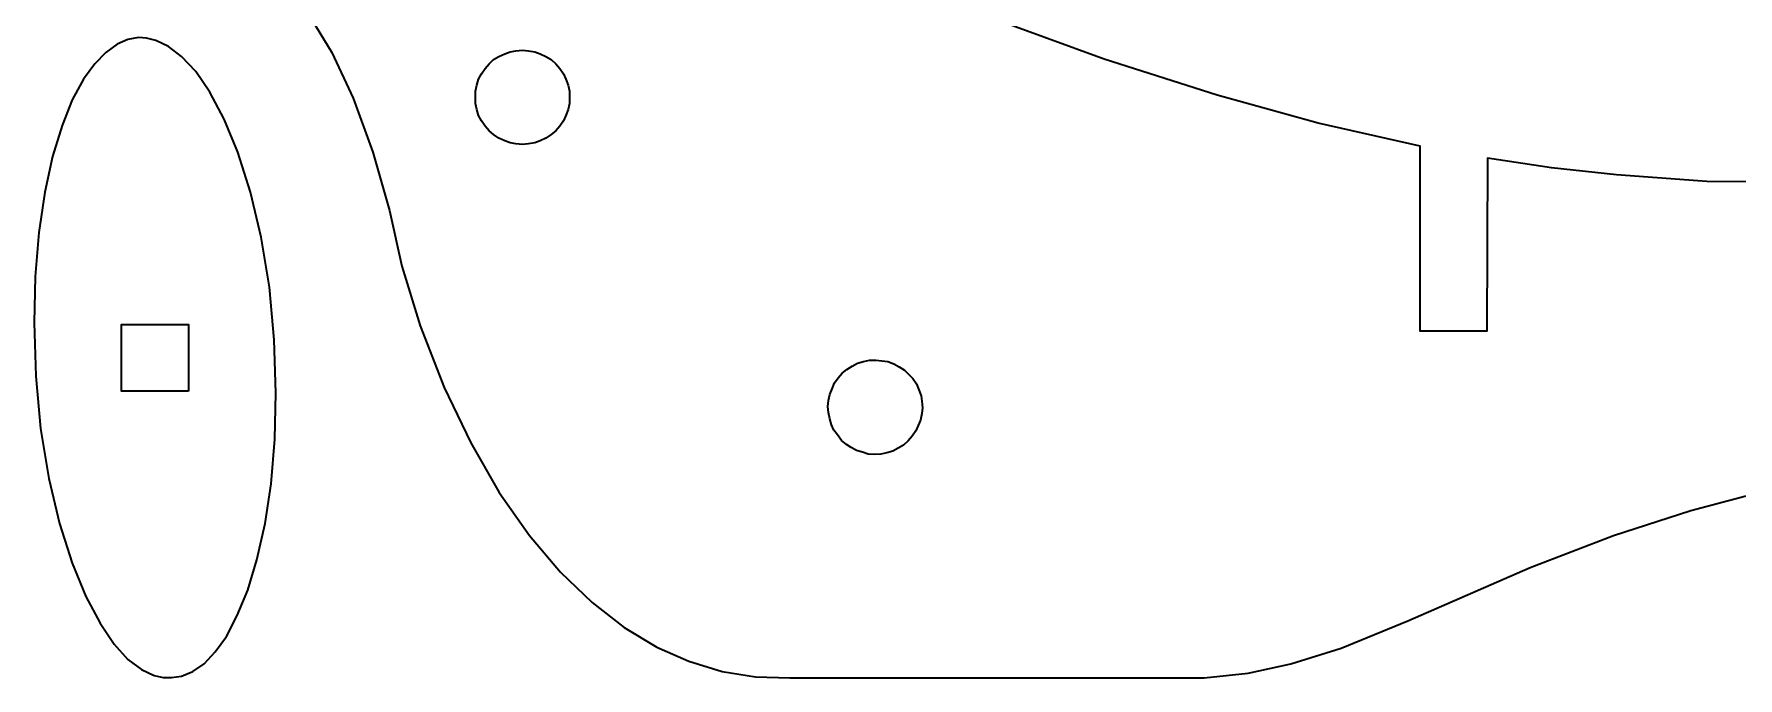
# Model space of a CAD drawing. Header units: centimetres. Extents: x -9.7 to 9.7, y -8.7 to 8.7.
# Drawn here: x -9.73 to -2.05, y -8.7 to -5.79 of the extents above; entities that cross this region are included whole.
import ezdxf

# ---------------------------------------------------------------- set-up
doc = ezdxf.new("R2010")
doc.units = ezdxf.units.CM
doc.header["$MEASUREMENT"] = 0
doc.layers.add('layer 1', color=7, linetype='Continuous')

msp = doc.modelspace()

# ---------------------------------------------------------------- linework, layer by layer
at = {"layer": 'layer 1', "color": 250, "lineweight": 35}
for points, knots in [([(-1.4658, -6.1231), (-1.4658, -6.1231), (-1.63998, -6.0052), (-1.63998, -6.0052), (-1.63998, -6.0052), (-1.63998, -6.0052), (-1.782, -5.89265), (-1.782, -5.89265), (-1.782, -5.89265), (-1.782, -5.89265), (-1.91063, -5.76671), (-1.91063, -5.76671), (-1.91063, -5.76671), (-1.91063, -5.76671), (-2.04997, -5.61128), (-2.04997, -5.61128), (-2.04997, -5.61128), (-2.04997, -5.61128), (-2.17592, -5.41834), (-2.17592, -5.41834), (-2.17592, -5.41834), (-2.17592, -5.41834), (-2.26971, -5.24416), (-2.26971, -5.24416), (-2.26971, -5.24416), (-2.26971, -5.24416), (-2.34742, -5.06194), (-2.34742, -5.06194), (-2.34742, -5.06194), (-2.34742, -5.06194), (-2.41709, -4.84221), (-2.41709, -4.84221), (-2.41709, -4.84221), (-2.41709, -4.84221), (-2.49211, -4.39738), (-2.49211, -4.39738), (-2.49211, -4.39738), (-2.49211, -4.39738), (-2.59395, -3.94183), (-2.59395, -3.94183), (-2.59395, -3.94183), (-2.59395, -3.94183), (-2.68238, -3.70065), (-2.68238, -3.70065), (-2.68238, -3.70065), (-2.68238, -3.70065), (-2.77884, -3.49432), (-2.77884, -3.49432), (-2.77884, -3.49432), (-2.77884, -3.49432), (-2.88603, -3.31746), (-2.88603, -3.31746), (-2.88603, -3.31746), (-2.88603, -3.31746), (-2.99589, -3.17007), (-2.99589, -3.17007), (-2.99589, -3.17007), (-2.99589, -3.17007), (-3.11649, -3.04681), (-3.11649, -3.04681), (-3.11649, -3.04681), (-3.11649, -3.04681), (-3.24244, -2.95035), (-3.24244, -2.95035), (-3.24244, -2.95035), (-3.24244, -2.95035), (-3.37642, -2.87531), (-3.37642, -2.87531), (-3.37642, -2.87531), (-3.37642, -2.87531), (-3.51845, -2.82171), (-3.51845, -2.82171), (-3.51845, -2.82171), (-3.51845, -2.82171), (-3.65243, -2.80564), (-3.65243, -2.80564), (-3.65243, -2.80564), (-3.65243, -2.80564), (-3.78105, -2.76008), (-3.78105, -2.76008), (-3.78105, -2.76008), (-3.78105, -2.76008), (-3.89359, -2.69041), (-3.89359, -2.69041), (-3.89359, -2.69041), (-3.89359, -2.69041), (-3.99007, -2.59394), (-3.99007, -2.59394), (-3.99007, -2.59394), (-3.99007, -2.59394), (-4.06241, -2.48139), (-4.06241, -2.48139), (-4.06241, -2.48139), (-4.06241, -2.48139), (-4.10798, -2.35277), (-4.10798, -2.35277), (-4.10798, -2.35277), (-4.10798, -2.35277), (-4.12137, -2.21878), (-4.12137, -2.21878), (-4.12137, -2.21878), (-4.12137, -2.21878), (-4.10798, -2.09016), (-4.10798, -2.09016), (-4.10798, -2.09016), (-4.10798, -2.09016), (-4.06777, -1.96689), (-4.06777, -1.96689), (-4.06777, -1.96689), (-4.06777, -1.96689), (-3.99811, -1.85434), (-3.99811, -1.85434), (-3.99811, -1.85434), (-3.99811, -1.85434), (-3.90968, -1.76055), (-3.90968, -1.76055), (-3.90968, -1.76055), (-3.90968, -1.76055), (-3.80249, -1.68552), (-3.80249, -1.68552), (-3.80249, -1.68552), (-3.80249, -1.68552), (-3.67923, -1.63998), (-3.67923, -1.63998), (-3.67923, -1.63998), (-3.67923, -1.63998), (-3.5506, -1.61854), (-3.5506, -1.61854), (-3.5506, -1.61854), (-3.5506, -1.61854), (-3.42198, -1.62389), (-3.42198, -1.62389), (-3.42198, -1.62389), (-3.42198, -1.62389), (-3.29603, -1.66141), (-3.29603, -1.66141), (-3.29603, -1.66141), (-3.29603, -1.66141), (-3.1808, -1.72305), (-3.1808, -1.72305), (-3.1808, -1.72305), (-3.1808, -1.72305), (-3.08165, -1.80612), (-3.08165, -1.80612), (-3.08165, -1.80612), (-3.08165, -1.80612), (-2.48676, -2.28578), (-2.48676, -2.28578), (-2.48676, -2.28578), (-2.48676, -2.28578), (-1.88115, -2.76008), (-1.88115, -2.76008), (-1.88115, -2.76008), (-1.88115, -2.76008), (-1.48187, -3.04681), (-1.48187, -3.04681), (-1.48187, -3.04681), (-1.48187, -3.04681), (-1.12279, -3.27994), (-1.12279, -3.27994), (-1.12279, -3.27994), (-1.12279, -3.27994), (-0.78515, -3.47824), (-0.78515, -3.47824), (-0.78515, -3.47824), (-0.78515, -3.47824), (-0.47431, -3.63634), (-0.47431, -3.63634), (-0.47431, -3.63634), (-0.47431, -3.63634), (-0.15274, -3.77569), (-0.15274, -3.77569), (-0.15274, -3.77569), (-0.15274, -3.77569), (0.17686, -3.89895), (0.17686, -3.89895), (0.17686, -3.89895), (0.17686, -3.89895), (0.5145, -4.00614), (0.5145, -4.00614), (0.5145, -4.00614), (0.5145, -4.00614), (0.86553, -4.09457), (0.86553, -4.09457), (0.86553, -4.09457), (0.86553, -4.09457), (1.24338, -4.16692), (1.24338, -4.16692), (1.24338, -4.16692), (1.24338, -4.16692), (1.6614, -4.22588), (1.6614, -4.22588), (1.6614, -4.22588), (1.6614, -4.22588), (2.12767, -4.26875), (2.12767, -4.26875), (2.12767, -4.26875), (2.12767, -4.26875), (2.12767, -4.7511), (2.12767, -4.7511), (2.12767, -4.7511), (2.12767, -4.7511), (2.4278, -4.7511), (2.4278, -4.7511), (2.4278, -4.7511), (2.4278, -4.7511), (2.4278, -4.28483), (2.4278, -4.28483), (2.4278, -4.28483), (2.4278, -4.28483), (2.76276, -4.29555), (2.76276, -4.29555), (2.76276, -4.29555), (2.76276, -4.29555), (3.09504, -4.29823), (3.09504, -4.29823), (3.09504, -4.29823), (3.09504, -4.29823), (3.62562, -4.29555), (3.62562, -4.29555), (3.62562, -4.29555), (3.62562, -4.29555), (3.84804, -4.29555), (3.84804, -4.29555), (3.84804, -4.29555), (3.84804, -4.29555), (3.84804, -4.59567), (3.84804, -4.59567), (3.84804, -4.59567), (3.84804, -4.59567), (4.15084, -4.59567), (4.15084, -4.59567), (4.15084, -4.59567), (4.15084, -4.59567), (4.15084, -5.13965), (4.15084, -5.13965), (4.15084, -5.13965), (4.15084, -5.13965), (3.84804, -5.13965), (3.84804, -5.13965), (3.84804, -5.13965), (3.84804, -5.13965), (3.84804, -5.43978), (3.84804, -5.43978), (3.84804, -5.43978), (3.84804, -5.43978), (3.53183, -5.46658), (3.53183, -5.46658), (3.53183, -5.46658), (3.53183, -5.46658), (3.21295, -5.51213), (3.21295, -5.51213), (3.21295, -5.51213), (3.21295, -5.51213), (2.92354, -5.57378), (2.92354, -5.57378), (2.92354, -5.57378), (2.92354, -5.57378), (2.66361, -5.65148), (2.66361, -5.65148), (2.66361, -5.65148), (2.66361, -5.65148), (2.4278, -5.74528), (2.4278, -5.74528), (2.4278, -5.74528), (2.4278, -5.74528), (2.21342, -5.85246), (2.21342, -5.85246), (2.21342, -5.85246), (2.21342, -5.85246), (1.72572, -6.15794), (1.72572, -6.15794), (1.72572, -6.15794), (1.72572, -6.15794), (1.56761, -6.23565), (1.56761, -6.23565), (1.56761, -6.23565), (1.56761, -6.23565), (1.42559, -6.28389), (1.42559, -6.28389), (1.42559, -6.28389), (1.42559, -6.28389), (1.29162, -6.31068), (1.29162, -6.31068), (1.29162, -6.31068), (1.29162, -6.31068), (1.15226, -6.31336), (1.15226, -6.31336), (1.15226, -6.31336), (1.15226, -6.31336), (-0.84679, -6.31068), (-0.84679, -6.31068), (-0.84679, -6.31068), (-0.84679, -6.31068), (-0.97541, -6.29728), (-0.97541, -6.29728), (-0.97541, -6.29728), (-0.97541, -6.29728), (-1.14155, -6.25977), (-1.14155, -6.25977), (-1.14155, -6.25977), (-1.14155, -6.25977), (-1.30501, -6.20081), (-1.30501, -6.20081), (-1.30501, -6.20081), (-1.30501, -6.20081), (-1.4658, -6.1231), (-1.4658, -6.1231)], [0, 0, 0, 0, 0.0128205, 0.0128205, 0.0128205, 0.0128205, 0.025641, 0.025641, 0.025641, 0.025641, 0.0384615, 0.0384615, 0.0384615, 0.0384615, 0.0512821, 0.0512821, 0.0512821, 0.0512821, 0.0641026, 0.0641026, 0.0641026, 0.0641026, 0.0769231, 0.0769231, 0.0769231, 0.0769231, 0.0897436, 0.0897436, 0.0897436, 0.0897436, 0.1025641, 0.1025641, 0.1025641, 0.1025641, 0.1153846, 0.1153846, 0.1153846, 0.1153846, 0.1282051, 0.1282051, 0.1282051, 0.1282051, 0.1410256, 0.1410256, 0.1410256, 0.1410256, 0.1538462, 0.1538462, 0.1538462, 0.1538462, 0.1666667, 0.1666667, 0.1666667, 0.1666667, 0.1794872, 0.1794872, 0.1794872, 0.1794872, 0.1923077, 0.1923077, 0.1923077, 0.1923077, 0.2051282, 0.2051282, 0.2051282, 0.2051282, 0.2179487, 0.2179487, 0.2179487, 0.2179487, 0.2307692, 0.2307692, 0.2307692, 0.2307692, 0.2435897, 0.2435897, 0.2435897, 0.2435897, 0.2564103, 0.2564103, 0.2564103, 0.2564103, 0.2692308, 0.2692308, 0.2692308, 0.2692308, 0.2820513, 0.2820513, 0.2820513, 0.2820513, 0.2948718, 0.2948718, 0.2948718, 0.2948718, 0.3076923, 0.3076923, 0.3076923, 0.3076923, 0.3205128, 0.3205128, 0.3205128, 0.3205128, 0.3333333, 0.3333333, 0.3333333, 0.3333333, 0.3461538, 0.3461538, 0.3461538, 0.3461538, 0.3589744, 0.3589744, 0.3589744, 0.3589744, 0.3717949, 0.3717949, 0.3717949, 0.3717949, 0.3846154, 0.3846154, 0.3846154, 0.3846154, 0.3974359, 0.3974359, 0.3974359, 0.3974359, 0.4102564, 0.4102564, 0.4102564, 0.4102564, 0.4230769, 0.4230769, 0.4230769, 0.4230769, 0.4358974, 0.4358974, 0.4358974, 0.4358974, 0.4487179, 0.4487179, 0.4487179, 0.4487179, 0.4615385, 0.4615385, 0.4615385, 0.4615385, 0.474359, 0.474359, 0.474359, 0.474359, 0.4871795, 0.4871795, 0.4871795, 0.4871795, 0.5, 0.5, 0.5, 0.5, 0.5128205, 0.5128205, 0.5128205, 0.5128205, 0.525641, 0.525641, 0.525641, 0.525641, 0.5384615, 0.5384615, 0.5384615, 0.5384615, 0.5512821, 0.5512821, 0.5512821, 0.5512821, 0.5641026, 0.5641026, 0.5641026, 0.5641026, 0.5769231, 0.5769231, 0.5769231, 0.5769231, 0.5897436, 0.5897436, 0.5897436, 0.5897436, 0.6025641, 0.6025641, 0.6025641, 0.6025641, 0.6153846, 0.6153846, 0.6153846, 0.6153846, 0.6282051, 0.6282051, 0.6282051, 0.6282051, 0.6410256, 0.6410256, 0.6410256, 0.6410256, 0.6538462, 0.6538462, 0.6538462, 0.6538462, 0.6666667, 0.6666667, 0.6666667, 0.6666667, 0.6794872, 0.6794872, 0.6794872, 0.6794872, 0.6923077, 0.6923077, 0.6923077, 0.6923077, 0.7051282, 0.7051282, 0.7051282, 0.7051282, 0.7179487, 0.7179487, 0.7179487, 0.7179487, 0.7307692, 0.7307692, 0.7307692, 0.7307692, 0.7435897, 0.7435897, 0.7435897, 0.7435897, 0.7564103, 0.7564103, 0.7564103, 0.7564103, 0.7692308, 0.7692308, 0.7692308, 0.7692308, 0.7820513, 0.7820513, 0.7820513, 0.7820513, 0.7948718, 0.7948718, 0.7948718, 0.7948718, 0.8076923, 0.8076923, 0.8076923, 0.8076923, 0.8205128, 0.8205128, 0.8205128, 0.8205128, 0.8333333, 0.8333333, 0.8333333, 0.8333333, 0.8461538, 0.8461538, 0.8461538, 0.8461538, 0.8589744, 0.8589744, 0.8589744, 0.8589744, 0.8717949, 0.8717949, 0.8717949, 0.8717949, 0.8846154, 0.8846154, 0.8846154, 0.8846154, 0.8974359, 0.8974359, 0.8974359, 0.8974359, 0.9102564, 0.9102564, 0.9102564, 0.9102564, 0.9230769, 0.9230769, 0.9230769, 0.9230769, 0.9358974, 0.9358974, 0.9358974, 0.9358974, 0.9487179, 0.9487179, 0.9487179, 0.9487179, 0.9615385, 0.9615385, 0.9615385, 0.9615385, 0.974359, 0.974359, 0.974359, 0.974359, 1, 1, 1, 1]), ([(-8.89927, -4.04634), (-8.89927, -4.04634), (-8.08732, -4.48581), (-8.08732, -4.48581), (-8.08732, -4.48581), (-8.08732, -4.48581), (-7.37988, -4.85025), (-7.37988, -4.85025), (-7.37988, -4.85025), (-7.37988, -4.85025), (-6.69388, -5.17985), (-6.69388, -5.17985), (-6.69388, -5.17985), (-6.69388, -5.17985), (-6.04539, -5.46658), (-6.04539, -5.46658), (-6.04539, -5.46658), (-6.04539, -5.46658), (-5.44782, -5.70775), (-5.44782, -5.70775), (-5.44782, -5.70775), (-5.44782, -5.70775), (-4.90384, -5.90605), (-4.90384, -5.90605), (-4.90384, -5.90605), (-4.90384, -5.90605), (-4.3947, -6.06951), (-4.3947, -6.06951), (-4.3947, -6.06951), (-4.3947, -6.06951), (-3.93916, -6.19547), (-3.93916, -6.19547), (-3.93916, -6.19547), (-3.93916, -6.19547), (-3.47825, -6.29996), (-3.47825, -6.29996), (-3.47825, -6.29996), (-3.47825, -6.29996), (-3.47825, -7.13335), (-3.47825, -7.13335), (-3.47825, -7.13335), (-3.47825, -7.13335), (-3.17812, -7.13335), (-3.17812, -7.13335), (-3.17812, -7.13335), (-3.17812, -7.13335), (-3.17544, -6.35356), (-3.17544, -6.35356), (-3.17544, -6.35356), (-3.17544, -6.35356), (-2.88603, -6.39643), (-2.88603, -6.39643), (-2.88603, -6.39643), (-2.88603, -6.39643), (-2.59395, -6.42859), (-2.59395, -6.42859), (-2.59395, -6.42859), (-2.59395, -6.42859), (-2.18664, -6.45807), (-2.18664, -6.45807), (-2.18664, -6.45807), (-2.18664, -6.45807), (-1.77664, -6.46075), (-1.77664, -6.46075), (-1.77664, -6.46075), (-1.77664, -6.46075), (-1.7552, -6.46075), (-1.7552, -6.46075), (-1.7552, -6.46075), (-1.7552, -6.46075), (-1.7552, -6.76087), (-1.7552, -6.76087), (-1.7552, -6.76087), (-1.7552, -6.76087), (-1.45508, -6.76087), (-1.45508, -6.76087), (-1.45508, -6.76087), (-1.45508, -6.76087), (-1.45508, -7.52459), (-1.45508, -7.52459), (-1.45508, -7.52459), (-1.45508, -7.52459), (-1.7552, -7.52459), (-1.7552, -7.52459), (-1.7552, -7.52459), (-1.7552, -7.52459), (-1.7552, -7.82471), (-1.7552, -7.82471), (-1.7552, -7.82471), (-1.7552, -7.82471), (-1.76592, -7.82471), (-1.76592, -7.82471), (-1.76592, -7.82471), (-1.76592, -7.82471), (-2.01513, -7.87831), (-2.01513, -7.87831), (-2.01513, -7.87831), (-2.01513, -7.87831), (-2.25899, -7.94262), (-2.25899, -7.94262), (-2.25899, -7.94262), (-2.25899, -7.94262), (-2.60734, -8.05517), (-2.60734, -8.05517), (-2.60734, -8.05517), (-2.60734, -8.05517), (-2.98251, -8.19987), (-2.98251, -8.19987), (-2.98251, -8.19987), (-2.98251, -8.19987), (-3.53452, -8.44104), (-3.53452, -8.44104), (-3.53452, -8.44104), (-3.53452, -8.44104), (-3.83464, -8.56431), (-3.83464, -8.56431), (-3.83464, -8.56431), (-3.83464, -8.56431), (-4.06241, -8.63398), (-4.06241, -8.63398), (-4.06241, -8.63398), (-4.06241, -8.63398), (-4.25536, -8.67686), (-4.25536, -8.67686), (-4.25536, -8.67686), (-4.25536, -8.67686), (-4.45365, -8.6983), (-4.45365, -8.6983), (-4.45365, -8.6983), (-4.45365, -8.6983), (-6.32141, -8.6983), (-6.32141, -8.6983), (-6.32141, -8.6983), (-6.32141, -8.6983), (-6.47682, -8.69294), (-6.47682, -8.69294), (-6.47682, -8.69294), (-6.47682, -8.69294), (-6.6269, -8.66882), (-6.6269, -8.66882), (-6.6269, -8.66882), (-6.6269, -8.66882), (-6.77695, -8.62326), (-6.77695, -8.62326), (-6.77695, -8.62326), (-6.77695, -8.62326), (-6.92165, -8.55895), (-6.92165, -8.55895), (-6.92165, -8.55895), (-6.92165, -8.55895), (-7.06904, -8.47052), (-7.06904, -8.47052), (-7.06904, -8.47052), (-7.06904, -8.47052), (-7.21374, -8.35797), (-7.21374, -8.35797), (-7.21374, -8.35797), (-7.21374, -8.35797), (-7.35577, -8.22131), (-7.35577, -8.22131), (-7.35577, -8.22131), (-7.35577, -8.22131), (-7.49511, -8.05517), (-7.49511, -8.05517), (-7.49511, -8.05517), (-7.49511, -8.05517), (-7.63177, -7.86223), (-7.63177, -7.86223), (-7.63177, -7.86223), (-7.63177, -7.86223), (-7.7604, -7.63713), (-7.7604, -7.63713), (-7.7604, -7.63713), (-7.7604, -7.63713), (-7.88099, -7.38792), (-7.88099, -7.38792), (-7.88099, -7.38792), (-7.88099, -7.38792), (-7.98817, -7.10923), (-7.98817, -7.10923), (-7.98817, -7.10923), (-7.98817, -7.10923), (-8.07125, -6.84126), (-8.07125, -6.84126), (-8.07125, -6.84126), (-8.07125, -6.84126), (-8.12752, -6.58937), (-8.12752, -6.58937), (-8.12752, -6.58937), (-8.12752, -6.58937), (-8.20255, -6.32676), (-8.20255, -6.32676), (-8.20255, -6.32676), (-8.20255, -6.32676), (-8.29098, -6.08292), (-8.29098, -6.08292), (-8.29098, -6.08292), (-8.29098, -6.08292), (-8.38745, -5.87657), (-8.38745, -5.87657), (-8.38745, -5.87657), (-8.38745, -5.87657), (-8.49464, -5.69971), (-8.49464, -5.69971), (-8.49464, -5.69971), (-8.49464, -5.69971), (-8.60451, -5.55234), (-8.60451, -5.55234), (-8.60451, -5.55234), (-8.60451, -5.55234), (-8.72241, -5.43174), (-8.72241, -5.43174), (-8.72241, -5.43174), (-8.72241, -5.43174), (-8.85104, -5.33259), (-8.85104, -5.33259), (-8.85104, -5.33259), (-8.85104, -5.33259), (-8.98234, -5.26024), (-8.98234, -5.26024), (-8.98234, -5.26024), (-8.98234, -5.26024), (-9.12705, -5.20397), (-9.12705, -5.20397), (-9.12705, -5.20397), (-9.12705, -5.20397), (-9.26103, -5.19057), (-9.26103, -5.19057), (-9.26103, -5.19057), (-9.26103, -5.19057), (-9.38966, -5.14501), (-9.38966, -5.14501), (-9.38966, -5.14501), (-9.38966, -5.14501), (-9.50488, -5.07266), (-9.50488, -5.07266), (-9.50488, -5.07266), (-9.50488, -5.07266), (-9.59867, -4.97619), (-9.59867, -4.97619), (-9.59867, -4.97619), (-9.59867, -4.97619), (-9.67103, -4.86364), (-9.67103, -4.86364), (-9.67103, -4.86364), (-9.67103, -4.86364), (-9.7139, -4.7377), (-9.7139, -4.7377), (-9.7139, -4.7377), (-9.7139, -4.7377), (-9.72998, -4.60371), (-9.72998, -4.60371), (-9.72998, -4.60371), (-9.72998, -4.60371), (-9.71658, -4.47241), (-9.71658, -4.47241), (-9.71658, -4.47241), (-9.71658, -4.47241), (-9.67371, -4.34914), (-9.67371, -4.34914), (-9.67371, -4.34914), (-9.67371, -4.34914), (-9.60671, -4.23659), (-9.60671, -4.23659), (-9.60671, -4.23659), (-9.60671, -4.23659), (-9.5156, -4.14013), (-9.5156, -4.14013), (-9.5156, -4.14013), (-9.5156, -4.14013), (-9.40842, -4.07045), (-9.40842, -4.07045), (-9.40842, -4.07045), (-9.40842, -4.07045), (-9.28515, -4.02222), (-9.28515, -4.02222), (-9.28515, -4.02222), (-9.28515, -4.02222), (-9.15652, -4.00078), (-9.15652, -4.00078), (-9.15652, -4.00078), (-9.15652, -4.00078), (-9.02522, -4.00882), (-9.02522, -4.00882), (-9.02522, -4.00882), (-9.02522, -4.00882), (-8.89927, -4.04634), (-8.89927, -4.04634)], [0, 0, 0, 0, 0.0136986, 0.0136986, 0.0136986, 0.0136986, 0.0273973, 0.0273973, 0.0273973, 0.0273973, 0.0410959, 0.0410959, 0.0410959, 0.0410959, 0.0547945, 0.0547945, 0.0547945, 0.0547945, 0.0684932, 0.0684932, 0.0684932, 0.0684932, 0.0821918, 0.0821918, 0.0821918, 0.0821918, 0.0958904, 0.0958904, 0.0958904, 0.0958904, 0.109589, 0.109589, 0.109589, 0.109589, 0.1232877, 0.1232877, 0.1232877, 0.1232877, 0.1369863, 0.1369863, 0.1369863, 0.1369863, 0.1506849, 0.1506849, 0.1506849, 0.1506849, 0.1643836, 0.1643836, 0.1643836, 0.1643836, 0.1780822, 0.1780822, 0.1780822, 0.1780822, 0.1917808, 0.1917808, 0.1917808, 0.1917808, 0.2054795, 0.2054795, 0.2054795, 0.2054795, 0.2191781, 0.2191781, 0.2191781, 0.2191781, 0.2328767, 0.2328767, 0.2328767, 0.2328767, 0.2465753, 0.2465753, 0.2465753, 0.2465753, 0.260274, 0.260274, 0.260274, 0.260274, 0.2739726, 0.2739726, 0.2739726, 0.2739726, 0.2876712, 0.2876712, 0.2876712, 0.2876712, 0.3013699, 0.3013699, 0.3013699, 0.3013699, 0.3150685, 0.3150685, 0.3150685, 0.3150685, 0.3287671, 0.3287671, 0.3287671, 0.3287671, 0.3424658, 0.3424658, 0.3424658, 0.3424658, 0.3561644, 0.3561644, 0.3561644, 0.3561644, 0.369863, 0.369863, 0.369863, 0.369863, 0.3835616, 0.3835616, 0.3835616, 0.3835616, 0.3972603, 0.3972603, 0.3972603, 0.3972603, 0.4109589, 0.4109589, 0.4109589, 0.4109589, 0.4246575, 0.4246575, 0.4246575, 0.4246575, 0.4383562, 0.4383562, 0.4383562, 0.4383562, 0.4520548, 0.4520548, 0.4520548, 0.4520548, 0.4657534, 0.4657534, 0.4657534, 0.4657534, 0.4794521, 0.4794521, 0.4794521, 0.4794521, 0.4931507, 0.4931507, 0.4931507, 0.4931507, 0.5068493, 0.5068493, 0.5068493, 0.5068493, 0.5205479, 0.5205479, 0.5205479, 0.5205479, 0.5342466, 0.5342466, 0.5342466, 0.5342466, 0.5479452, 0.5479452, 0.5479452, 0.5479452, 0.5616438, 0.5616438, 0.5616438, 0.5616438, 0.5753425, 0.5753425, 0.5753425, 0.5753425, 0.5890411, 0.5890411, 0.5890411, 0.5890411, 0.6027397, 0.6027397, 0.6027397, 0.6027397, 0.6164384, 0.6164384, 0.6164384, 0.6164384, 0.630137, 0.630137, 0.630137, 0.630137, 0.6438356, 0.6438356, 0.6438356, 0.6438356, 0.6575342, 0.6575342, 0.6575342, 0.6575342, 0.6712329, 0.6712329, 0.6712329, 0.6712329, 0.6849315, 0.6849315, 0.6849315, 0.6849315, 0.6986301, 0.6986301, 0.6986301, 0.6986301, 0.7123288, 0.7123288, 0.7123288, 0.7123288, 0.7260274, 0.7260274, 0.7260274, 0.7260274, 0.739726, 0.739726, 0.739726, 0.739726, 0.7534247, 0.7534247, 0.7534247, 0.7534247, 0.7671233, 0.7671233, 0.7671233, 0.7671233, 0.7808219, 0.7808219, 0.7808219, 0.7808219, 0.7945205, 0.7945205, 0.7945205, 0.7945205, 0.8082192, 0.8082192, 0.8082192, 0.8082192, 0.8219178, 0.8219178, 0.8219178, 0.8219178, 0.8356164, 0.8356164, 0.8356164, 0.8356164, 0.8493151, 0.8493151, 0.8493151, 0.8493151, 0.8630137, 0.8630137, 0.8630137, 0.8630137, 0.8767123, 0.8767123, 0.8767123, 0.8767123, 0.890411, 0.890411, 0.890411, 0.890411, 0.9041096, 0.9041096, 0.9041096, 0.9041096, 0.9178082, 0.9178082, 0.9178082, 0.9178082, 0.9315068, 0.9315068, 0.9315068, 0.9315068, 0.9452055, 0.9452055, 0.9452055, 0.9452055, 0.9589041, 0.9589041, 0.9589041, 0.9589041, 0.9726027, 0.9726027, 0.9726027, 0.9726027, 1, 1, 1, 1]), ([(-9.0145, -8.66882), (-9.0145, -8.66882), (-9.06541, -8.69026), (-9.06541, -8.69026), (-9.06541, -8.69026), (-9.06541, -8.69026), (-9.11097, -8.69562), (-9.11097, -8.69562), (-9.11097, -8.69562), (-9.11097, -8.69562), (-9.14848, -8.69562), (-9.14848, -8.69562), (-9.14848, -8.69562), (-9.14848, -8.69562), (-9.18868, -8.68758), (-9.18868, -8.68758), (-9.18868, -8.68758), (-9.18868, -8.68758), (-9.24495, -8.66078), (-9.24495, -8.66078), (-9.24495, -8.66078), (-9.24495, -8.66078), (-9.30659, -8.61522), (-9.30659, -8.61522), (-9.30659, -8.61522), (-9.30659, -8.61522), (-9.36822, -8.54555), (-9.36822, -8.54555), (-9.36822, -8.54555), (-9.36822, -8.54555), (-9.43253, -8.45176), (-9.43253, -8.45176), (-9.43253, -8.45176), (-9.43253, -8.45176), (-9.49685, -8.33118), (-9.49685, -8.33118), (-9.49685, -8.33118), (-9.49685, -8.33118), (-9.55848, -8.18111), (-9.55848, -8.18111), (-9.55848, -8.18111), (-9.55848, -8.18111), (-9.61475, -8.00157), (-9.61475, -8.00157), (-9.61475, -8.00157), (-9.61475, -8.00157), (-9.66299, -7.79792), (-9.66299, -7.79792), (-9.66299, -7.79792), (-9.66299, -7.79792), (-9.7005, -7.57282), (-9.7005, -7.57282), (-9.7005, -7.57282), (-9.7005, -7.57282), (-9.72194, -7.33701), (-9.72194, -7.33701), (-9.72194, -7.33701), (-9.72194, -7.33701), (-9.72998, -7.09583), (-9.72998, -7.09583), (-9.72998, -7.09583), (-9.72998, -7.09583), (-9.72462, -6.88682), (-9.72462, -6.88682), (-9.72462, -6.88682), (-9.72462, -6.88682), (-9.70854, -6.68852), (-9.70854, -6.68852), (-9.70854, -6.68852), (-9.70854, -6.68852), (-9.68175, -6.5063), (-9.68175, -6.5063), (-9.68175, -6.5063), (-9.68175, -6.5063), (-9.64691, -6.34552), (-9.64691, -6.34552), (-9.64691, -6.34552), (-9.64691, -6.34552), (-9.60403, -6.20617), (-9.60403, -6.20617), (-9.60403, -6.20617), (-9.60403, -6.20617), (-9.55848, -6.09095), (-9.55848, -6.09095), (-9.55848, -6.09095), (-9.55848, -6.09095), (-9.50756, -5.99717), (-9.50756, -5.99717), (-9.50756, -5.99717), (-9.50756, -5.99717), (-9.45665, -5.92749), (-9.45665, -5.92749), (-9.45665, -5.92749), (-9.45665, -5.92749), (-9.40574, -5.87657), (-9.40574, -5.87657), (-9.40574, -5.87657), (-9.40574, -5.87657), (-9.35482, -5.83906), (-9.35482, -5.83906), (-9.35482, -5.83906), (-9.35482, -5.83906), (-9.30659, -5.81762), (-9.30659, -5.81762), (-9.30659, -5.81762), (-9.30659, -5.81762), (-9.25835, -5.80958), (-9.25835, -5.80958), (-9.25835, -5.80958), (-9.25835, -5.80958), (-9.22352, -5.81226), (-9.22352, -5.81226), (-9.22352, -5.81226), (-9.22352, -5.81226), (-9.18064, -5.82299), (-9.18064, -5.82299), (-9.18064, -5.82299), (-9.18064, -5.82299), (-9.12437, -5.84977), (-9.12437, -5.84977), (-9.12437, -5.84977), (-9.12437, -5.84977), (-9.06541, -5.89533), (-9.06541, -5.89533), (-9.06541, -5.89533), (-9.06541, -5.89533), (-9.0011, -5.96232), (-9.0011, -5.96232), (-9.0011, -5.96232), (-9.0011, -5.96232), (-8.93679, -6.05612), (-8.93679, -6.05612), (-8.93679, -6.05612), (-8.93679, -6.05612), (-8.87248, -6.1767), (-8.87248, -6.1767), (-8.87248, -6.1767), (-8.87248, -6.1767), (-8.81084, -6.32676), (-8.81084, -6.32676), (-8.81084, -6.32676), (-8.81084, -6.32676), (-8.75457, -6.5063), (-8.75457, -6.5063), (-8.75457, -6.5063), (-8.75457, -6.5063), (-8.70633, -6.70996), (-8.70633, -6.70996), (-8.70633, -6.70996), (-8.70633, -6.70996), (-8.66882, -6.93505), (-8.66882, -6.93505), (-8.66882, -6.93505), (-8.66882, -6.93505), (-8.64738, -7.17355), (-8.64738, -7.17355), (-8.64738, -7.17355), (-8.64738, -7.17355), (-8.63934, -7.41204), (-8.63934, -7.41204), (-8.63934, -7.41204), (-8.63934, -7.41204), (-8.6447, -7.62106), (-8.6447, -7.62106), (-8.6447, -7.62106), (-8.6447, -7.62106), (-8.66078, -7.82203), (-8.66078, -7.82203), (-8.66078, -7.82203), (-8.66078, -7.82203), (-8.68758, -8.00157), (-8.68758, -8.00157), (-8.68758, -8.00157), (-8.68758, -8.00157), (-8.72509, -8.16503), (-8.72509, -8.16503), (-8.72509, -8.16503), (-8.72509, -8.16503), (-8.76529, -8.3017), (-8.76529, -8.3017), (-8.76529, -8.3017), (-8.76529, -8.3017), (-8.81352, -8.41693), (-8.81352, -8.41693), (-8.81352, -8.41693), (-8.81352, -8.41693), (-8.86176, -8.51072), (-8.86176, -8.51072), (-8.86176, -8.51072), (-8.86176, -8.51072), (-8.91267, -8.58039), (-8.91267, -8.58039), (-8.91267, -8.58039), (-8.91267, -8.58039), (-8.96359, -8.63398), (-8.96359, -8.63398), (-8.96359, -8.63398), (-8.96359, -8.63398), (-9.0145, -8.66882), (-9.0145, -8.66882)], [0, 0, 0, 0, 0.0196078, 0.0196078, 0.0196078, 0.0196078, 0.0392157, 0.0392157, 0.0392157, 0.0392157, 0.0588235, 0.0588235, 0.0588235, 0.0588235, 0.0784314, 0.0784314, 0.0784314, 0.0784314, 0.0980392, 0.0980392, 0.0980392, 0.0980392, 0.1176471, 0.1176471, 0.1176471, 0.1176471, 0.1372549, 0.1372549, 0.1372549, 0.1372549, 0.1568627, 0.1568627, 0.1568627, 0.1568627, 0.1764706, 0.1764706, 0.1764706, 0.1764706, 0.1960784, 0.1960784, 0.1960784, 0.1960784, 0.2156863, 0.2156863, 0.2156863, 0.2156863, 0.2352941, 0.2352941, 0.2352941, 0.2352941, 0.254902, 0.254902, 0.254902, 0.254902, 0.2745098, 0.2745098, 0.2745098, 0.2745098, 0.2941176, 0.2941176, 0.2941176, 0.2941176, 0.3137255, 0.3137255, 0.3137255, 0.3137255, 0.3333333, 0.3333333, 0.3333333, 0.3333333, 0.3529412, 0.3529412, 0.3529412, 0.3529412, 0.372549, 0.372549, 0.372549, 0.372549, 0.3921569, 0.3921569, 0.3921569, 0.3921569, 0.4117647, 0.4117647, 0.4117647, 0.4117647, 0.4313725, 0.4313725, 0.4313725, 0.4313725, 0.4509804, 0.4509804, 0.4509804, 0.4509804, 0.4705882, 0.4705882, 0.4705882, 0.4705882, 0.4901961, 0.4901961, 0.4901961, 0.4901961, 0.5098039, 0.5098039, 0.5098039, 0.5098039, 0.5294118, 0.5294118, 0.5294118, 0.5294118, 0.5490196, 0.5490196, 0.5490196, 0.5490196, 0.5686275, 0.5686275, 0.5686275, 0.5686275, 0.5882353, 0.5882353, 0.5882353, 0.5882353, 0.6078431, 0.6078431, 0.6078431, 0.6078431, 0.627451, 0.627451, 0.627451, 0.627451, 0.6470588, 0.6470588, 0.6470588, 0.6470588, 0.6666667, 0.6666667, 0.6666667, 0.6666667, 0.6862745, 0.6862745, 0.6862745, 0.6862745, 0.7058824, 0.7058824, 0.7058824, 0.7058824, 0.7254902, 0.7254902, 0.7254902, 0.7254902, 0.745098, 0.745098, 0.745098, 0.745098, 0.7647059, 0.7647059, 0.7647059, 0.7647059, 0.7843137, 0.7843137, 0.7843137, 0.7843137, 0.8039216, 0.8039216, 0.8039216, 0.8039216, 0.8235294, 0.8235294, 0.8235294, 0.8235294, 0.8431373, 0.8431373, 0.8431373, 0.8431373, 0.8627451, 0.8627451, 0.8627451, 0.8627451, 0.8823529, 0.8823529, 0.8823529, 0.8823529, 0.9019608, 0.9019608, 0.9019608, 0.9019608, 0.9215686, 0.9215686, 0.9215686, 0.9215686, 0.9411765, 0.9411765, 0.9411765, 0.9411765, 0.9607843, 0.9607843, 0.9607843, 0.9607843, 1, 1, 1, 1]), ([(-7.3772, -5.92749), (-7.3772, -5.92749), (-7.39864, -5.90874), (-7.39864, -5.90874), (-7.39864, -5.90874), (-7.39864, -5.90874), (-7.42276, -5.89533), (-7.42276, -5.89533), (-7.42276, -5.89533), (-7.42276, -5.89533), (-7.44688, -5.88194), (-7.44688, -5.88194), (-7.44688, -5.88194), (-7.44688, -5.88194), (-7.47099, -5.87389), (-7.47099, -5.87389), (-7.47099, -5.87389), (-7.47099, -5.87389), (-7.50047, -5.86853), (-7.50047, -5.86853), (-7.50047, -5.86853), (-7.50047, -5.86853), (-7.52727, -5.86585), (-7.52727, -5.86585), (-7.52727, -5.86585), (-7.52727, -5.86585), (-7.55674, -5.86853), (-7.55674, -5.86853), (-7.55674, -5.86853), (-7.55674, -5.86853), (-7.58354, -5.87389), (-7.58354, -5.87389), (-7.58354, -5.87389), (-7.58354, -5.87389), (-7.60766, -5.88194), (-7.60766, -5.88194), (-7.60766, -5.88194), (-7.60766, -5.88194), (-7.63445, -5.89533), (-7.63445, -5.89533), (-7.63445, -5.89533), (-7.63445, -5.89533), (-7.65857, -5.90874), (-7.65857, -5.90874), (-7.65857, -5.90874), (-7.65857, -5.90874), (-7.67733, -5.92749), (-7.67733, -5.92749), (-7.67733, -5.92749), (-7.67733, -5.92749), (-7.69609, -5.94892), (-7.69609, -5.94892), (-7.69609, -5.94892), (-7.69609, -5.94892), (-7.71217, -5.97304), (-7.71217, -5.97304), (-7.71217, -5.97304), (-7.71217, -5.97304), (-7.72556, -5.99717), (-7.72556, -5.99717), (-7.72556, -5.99717), (-7.72556, -5.99717), (-7.7336, -6.02397), (-7.7336, -6.02397), (-7.7336, -6.02397), (-7.7336, -6.02397), (-7.73896, -6.05076), (-7.73896, -6.05076), (-7.73896, -6.05076), (-7.73896, -6.05076), (-7.73896, -6.08024), (-7.73896, -6.08024), (-7.73896, -6.08024), (-7.73896, -6.08024), (-7.73896, -6.10704), (-7.73896, -6.10704), (-7.73896, -6.10704), (-7.73896, -6.10704), (-7.7336, -6.13382), (-7.7336, -6.13382), (-7.7336, -6.13382), (-7.7336, -6.13382), (-7.72556, -6.16062), (-7.72556, -6.16062), (-7.72556, -6.16062), (-7.72556, -6.16062), (-7.71217, -6.18474), (-7.71217, -6.18474), (-7.71217, -6.18474), (-7.71217, -6.18474), (-7.69609, -6.20885), (-7.69609, -6.20885), (-7.69609, -6.20885), (-7.69609, -6.20885), (-7.67733, -6.23029), (-7.67733, -6.23029), (-7.67733, -6.23029), (-7.67733, -6.23029), (-7.65857, -6.24637), (-7.65857, -6.24637), (-7.65857, -6.24637), (-7.65857, -6.24637), (-7.63445, -6.26245), (-7.63445, -6.26245), (-7.63445, -6.26245), (-7.63445, -6.26245), (-7.60766, -6.27586), (-7.60766, -6.27586), (-7.60766, -6.27586), (-7.60766, -6.27586), (-7.58354, -6.28389), (-7.58354, -6.28389), (-7.58354, -6.28389), (-7.58354, -6.28389), (-7.55674, -6.28925), (-7.55674, -6.28925), (-7.55674, -6.28925), (-7.55674, -6.28925), (-7.52727, -6.29192), (-7.52727, -6.29192), (-7.52727, -6.29192), (-7.52727, -6.29192), (-7.50047, -6.28925), (-7.50047, -6.28925), (-7.50047, -6.28925), (-7.50047, -6.28925), (-7.47099, -6.28389), (-7.47099, -6.28389), (-7.47099, -6.28389), (-7.47099, -6.28389), (-7.44688, -6.27586), (-7.44688, -6.27586), (-7.44688, -6.27586), (-7.44688, -6.27586), (-7.42276, -6.26245), (-7.42276, -6.26245), (-7.42276, -6.26245), (-7.42276, -6.26245), (-7.39864, -6.24637), (-7.39864, -6.24637), (-7.39864, -6.24637), (-7.39864, -6.24637), (-7.3772, -6.23029), (-7.3772, -6.23029), (-7.3772, -6.23029), (-7.3772, -6.23029), (-7.35845, -6.20885), (-7.35845, -6.20885), (-7.35845, -6.20885), (-7.35845, -6.20885), (-7.34237, -6.18474), (-7.34237, -6.18474), (-7.34237, -6.18474), (-7.34237, -6.18474), (-7.33165, -6.16062), (-7.33165, -6.16062), (-7.33165, -6.16062), (-7.33165, -6.16062), (-7.32093, -6.13382), (-7.32093, -6.13382), (-7.32093, -6.13382), (-7.32093, -6.13382), (-7.31557, -6.10704), (-7.31557, -6.10704), (-7.31557, -6.10704), (-7.31557, -6.10704), (-7.31557, -6.08024), (-7.31557, -6.08024), (-7.31557, -6.08024), (-7.31557, -6.08024), (-7.31557, -6.05076), (-7.31557, -6.05076), (-7.31557, -6.05076), (-7.31557, -6.05076), (-7.32093, -6.02397), (-7.32093, -6.02397), (-7.32093, -6.02397), (-7.32093, -6.02397), (-7.33165, -5.99717), (-7.33165, -5.99717), (-7.33165, -5.99717), (-7.33165, -5.99717), (-7.34237, -5.97304), (-7.34237, -5.97304), (-7.34237, -5.97304), (-7.34237, -5.97304), (-7.35845, -5.94892), (-7.35845, -5.94892), (-7.35845, -5.94892), (-7.35845, -5.94892), (-7.3772, -5.92749), (-7.3772, -5.92749)], [0, 0, 0, 0, 0.0204082, 0.0204082, 0.0204082, 0.0204082, 0.0408163, 0.0408163, 0.0408163, 0.0408163, 0.0612245, 0.0612245, 0.0612245, 0.0612245, 0.0816327, 0.0816327, 0.0816327, 0.0816327, 0.1020408, 0.1020408, 0.1020408, 0.1020408, 0.122449, 0.122449, 0.122449, 0.122449, 0.1428571, 0.1428571, 0.1428571, 0.1428571, 0.1632653, 0.1632653, 0.1632653, 0.1632653, 0.1836735, 0.1836735, 0.1836735, 0.1836735, 0.2040816, 0.2040816, 0.2040816, 0.2040816, 0.2244898, 0.2244898, 0.2244898, 0.2244898, 0.244898, 0.244898, 0.244898, 0.244898, 0.2653061, 0.2653061, 0.2653061, 0.2653061, 0.2857143, 0.2857143, 0.2857143, 0.2857143, 0.3061224, 0.3061224, 0.3061224, 0.3061224, 0.3265306, 0.3265306, 0.3265306, 0.3265306, 0.3469388, 0.3469388, 0.3469388, 0.3469388, 0.3673469, 0.3673469, 0.3673469, 0.3673469, 0.3877551, 0.3877551, 0.3877551, 0.3877551, 0.4081633, 0.4081633, 0.4081633, 0.4081633, 0.4285714, 0.4285714, 0.4285714, 0.4285714, 0.4489796, 0.4489796, 0.4489796, 0.4489796, 0.4693878, 0.4693878, 0.4693878, 0.4693878, 0.4897959, 0.4897959, 0.4897959, 0.4897959, 0.5102041, 0.5102041, 0.5102041, 0.5102041, 0.5306122, 0.5306122, 0.5306122, 0.5306122, 0.5510204, 0.5510204, 0.5510204, 0.5510204, 0.5714286, 0.5714286, 0.5714286, 0.5714286, 0.5918367, 0.5918367, 0.5918367, 0.5918367, 0.6122449, 0.6122449, 0.6122449, 0.6122449, 0.6326531, 0.6326531, 0.6326531, 0.6326531, 0.6530612, 0.6530612, 0.6530612, 0.6530612, 0.6734694, 0.6734694, 0.6734694, 0.6734694, 0.6938776, 0.6938776, 0.6938776, 0.6938776, 0.7142857, 0.7142857, 0.7142857, 0.7142857, 0.7346939, 0.7346939, 0.7346939, 0.7346939, 0.755102, 0.755102, 0.755102, 0.755102, 0.7755102, 0.7755102, 0.7755102, 0.7755102, 0.7959184, 0.7959184, 0.7959184, 0.7959184, 0.8163265, 0.8163265, 0.8163265, 0.8163265, 0.8367347, 0.8367347, 0.8367347, 0.8367347, 0.8571429, 0.8571429, 0.8571429, 0.8571429, 0.877551, 0.877551, 0.877551, 0.877551, 0.8979592, 0.8979592, 0.8979592, 0.8979592, 0.9183673, 0.9183673, 0.9183673, 0.9183673, 0.9387755, 0.9387755, 0.9387755, 0.9387755, 0.9591837, 0.9591837, 0.9591837, 0.9591837, 1, 1, 1, 1]), ([(-9.03326, -7.404), (-9.03326, -7.404), (-9.03326, -7.10387), (-9.03326, -7.10387), (-9.03326, -7.10387), (-9.03326, -7.10387), (-9.33606, -7.10387), (-9.33606, -7.10387), (-9.33606, -7.10387), (-9.33606, -7.10387), (-9.33606, -7.404), (-9.33606, -7.404), (-9.33606, -7.404), (-9.33606, -7.404), (-9.03326, -7.404), (-9.03326, -7.404)], [0, 0, 0, 0, 0.2, 0.2, 0.2, 0.2, 0.4, 0.4, 0.4, 0.4, 0.6, 0.6, 0.6, 0.6, 1, 1, 1, 1]), ([(-5.75064, -7.37184), (-5.75064, -7.37184), (-5.7667, -7.34773), (-5.7667, -7.34773), (-5.7667, -7.34773), (-5.7667, -7.34773), (-5.78547, -7.32897), (-5.78547, -7.32897), (-5.78547, -7.32897), (-5.78547, -7.32897), (-5.80422, -7.31021), (-5.80422, -7.31021), (-5.80422, -7.31021), (-5.80422, -7.31021), (-5.82834, -7.29413), (-5.82834, -7.29413), (-5.82834, -7.29413), (-5.82834, -7.29413), (-5.85245, -7.28073), (-5.85245, -7.28073), (-5.85245, -7.28073), (-5.85245, -7.28073), (-5.87925, -7.27002), (-5.87925, -7.27002), (-5.87925, -7.27002), (-5.87925, -7.27002), (-5.90605, -7.26734), (-5.90605, -7.26734), (-5.90605, -7.26734), (-5.90605, -7.26734), (-5.93284, -7.26466), (-5.93284, -7.26466), (-5.93284, -7.26466), (-5.93284, -7.26466), (-5.96232, -7.26466), (-5.96232, -7.26466), (-5.96232, -7.26466), (-5.96232, -7.26466), (-5.98912, -7.27002), (-5.98912, -7.27002), (-5.98912, -7.27002), (-5.98912, -7.27002), (-6.01592, -7.27805), (-6.01592, -7.27805), (-6.01592, -7.27805), (-6.01592, -7.27805), (-6.04004, -7.29145), (-6.04004, -7.29145), (-6.04004, -7.29145), (-6.04004, -7.29145), (-6.06416, -7.30753), (-6.06416, -7.30753), (-6.06416, -7.30753), (-6.06416, -7.30753), (-6.08559, -7.32361), (-6.08559, -7.32361), (-6.08559, -7.32361), (-6.08559, -7.32361), (-6.10435, -7.34505), (-6.10435, -7.34505), (-6.10435, -7.34505), (-6.10435, -7.34505), (-6.12043, -7.36648), (-6.12043, -7.36648), (-6.12043, -7.36648), (-6.12043, -7.36648), (-6.13114, -7.39328), (-6.13114, -7.39328), (-6.13114, -7.39328), (-6.13114, -7.39328), (-6.14186, -7.42008), (-6.14186, -7.42008), (-6.14186, -7.42008), (-6.14186, -7.42008), (-6.14723, -7.44688), (-6.14723, -7.44688), (-6.14723, -7.44688), (-6.14723, -7.44688), (-6.14991, -7.47367), (-6.14991, -7.47367), (-6.14991, -7.47367), (-6.14991, -7.47367), (-6.14723, -7.50047), (-6.14723, -7.50047), (-6.14723, -7.50047), (-6.14723, -7.50047), (-6.14186, -7.52995), (-6.14186, -7.52995), (-6.14186, -7.52995), (-6.14186, -7.52995), (-6.13382, -7.55674), (-6.13382, -7.55674), (-6.13382, -7.55674), (-6.13382, -7.55674), (-6.12311, -7.58086), (-6.12311, -7.58086), (-6.12311, -7.58086), (-6.12311, -7.58086), (-6.10703, -7.6023), (-6.10703, -7.6023), (-6.10703, -7.6023), (-6.10703, -7.6023), (-6.08828, -7.62642), (-6.08828, -7.62642), (-6.08828, -7.62642), (-6.08828, -7.62642), (-6.06684, -7.64517), (-6.06684, -7.64517), (-6.06684, -7.64517), (-6.06684, -7.64517), (-6.04539, -7.65857), (-6.04539, -7.65857), (-6.04539, -7.65857), (-6.04539, -7.65857), (-6.02128, -7.67197), (-6.02128, -7.67197), (-6.02128, -7.67197), (-6.02128, -7.67197), (-5.99448, -7.68001), (-5.99448, -7.68001), (-5.99448, -7.68001), (-5.99448, -7.68001), (-5.96768, -7.68805), (-5.96768, -7.68805), (-5.96768, -7.68805), (-5.96768, -7.68805), (-5.9382, -7.69073), (-5.9382, -7.69073), (-5.9382, -7.69073), (-5.9382, -7.69073), (-5.91141, -7.68805), (-5.91141, -7.68805), (-5.91141, -7.68805), (-5.91141, -7.68805), (-5.88461, -7.68269), (-5.88461, -7.68269), (-5.88461, -7.68269), (-5.88461, -7.68269), (-5.85781, -7.67465), (-5.85781, -7.67465), (-5.85781, -7.67465), (-5.85781, -7.67465), (-5.83371, -7.66125), (-5.83371, -7.66125), (-5.83371, -7.66125), (-5.83371, -7.66125), (-5.80959, -7.64785), (-5.80959, -7.64785), (-5.80959, -7.64785), (-5.80959, -7.64785), (-5.78815, -7.62909), (-5.78815, -7.62909), (-5.78815, -7.62909), (-5.78815, -7.62909), (-5.76938, -7.60766), (-5.76938, -7.60766), (-5.76938, -7.60766), (-5.76938, -7.60766), (-5.75332, -7.58354), (-5.75332, -7.58354), (-5.75332, -7.58354), (-5.75332, -7.58354), (-5.74259, -7.55942), (-5.74259, -7.55942), (-5.74259, -7.55942), (-5.74259, -7.55942), (-5.73188, -7.53531), (-5.73188, -7.53531), (-5.73188, -7.53531), (-5.73188, -7.53531), (-5.72652, -7.50583), (-5.72652, -7.50583), (-5.72652, -7.50583), (-5.72652, -7.50583), (-5.72384, -7.47903), (-5.72384, -7.47903), (-5.72384, -7.47903), (-5.72384, -7.47903), (-5.72652, -7.44956), (-5.72652, -7.44956), (-5.72652, -7.44956), (-5.72652, -7.44956), (-5.7292, -7.42544), (-5.7292, -7.42544), (-5.7292, -7.42544), (-5.7292, -7.42544), (-5.73991, -7.39864), (-5.73991, -7.39864), (-5.73991, -7.39864), (-5.73991, -7.39864), (-5.75064, -7.37184), (-5.75064, -7.37184)], [0, 0, 0, 0, 0.0204082, 0.0204082, 0.0204082, 0.0204082, 0.0408163, 0.0408163, 0.0408163, 0.0408163, 0.0612245, 0.0612245, 0.0612245, 0.0612245, 0.0816327, 0.0816327, 0.0816327, 0.0816327, 0.1020408, 0.1020408, 0.1020408, 0.1020408, 0.122449, 0.122449, 0.122449, 0.122449, 0.1428571, 0.1428571, 0.1428571, 0.1428571, 0.1632653, 0.1632653, 0.1632653, 0.1632653, 0.1836735, 0.1836735, 0.1836735, 0.1836735, 0.2040816, 0.2040816, 0.2040816, 0.2040816, 0.2244898, 0.2244898, 0.2244898, 0.2244898, 0.244898, 0.244898, 0.244898, 0.244898, 0.2653061, 0.2653061, 0.2653061, 0.2653061, 0.2857143, 0.2857143, 0.2857143, 0.2857143, 0.3061224, 0.3061224, 0.3061224, 0.3061224, 0.3265306, 0.3265306, 0.3265306, 0.3265306, 0.3469388, 0.3469388, 0.3469388, 0.3469388, 0.3673469, 0.3673469, 0.3673469, 0.3673469, 0.3877551, 0.3877551, 0.3877551, 0.3877551, 0.4081633, 0.4081633, 0.4081633, 0.4081633, 0.4285714, 0.4285714, 0.4285714, 0.4285714, 0.4489796, 0.4489796, 0.4489796, 0.4489796, 0.4693878, 0.4693878, 0.4693878, 0.4693878, 0.4897959, 0.4897959, 0.4897959, 0.4897959, 0.5102041, 0.5102041, 0.5102041, 0.5102041, 0.5306122, 0.5306122, 0.5306122, 0.5306122, 0.5510204, 0.5510204, 0.5510204, 0.5510204, 0.5714286, 0.5714286, 0.5714286, 0.5714286, 0.5918367, 0.5918367, 0.5918367, 0.5918367, 0.6122449, 0.6122449, 0.6122449, 0.6122449, 0.6326531, 0.6326531, 0.6326531, 0.6326531, 0.6530612, 0.6530612, 0.6530612, 0.6530612, 0.6734694, 0.6734694, 0.6734694, 0.6734694, 0.6938776, 0.6938776, 0.6938776, 0.6938776, 0.7142857, 0.7142857, 0.7142857, 0.7142857, 0.7346939, 0.7346939, 0.7346939, 0.7346939, 0.755102, 0.755102, 0.755102, 0.755102, 0.7755102, 0.7755102, 0.7755102, 0.7755102, 0.7959184, 0.7959184, 0.7959184, 0.7959184, 0.8163265, 0.8163265, 0.8163265, 0.8163265, 0.8367347, 0.8367347, 0.8367347, 0.8367347, 0.8571429, 0.8571429, 0.8571429, 0.8571429, 0.877551, 0.877551, 0.877551, 0.877551, 0.8979592, 0.8979592, 0.8979592, 0.8979592, 0.9183673, 0.9183673, 0.9183673, 0.9183673, 0.9387755, 0.9387755, 0.9387755, 0.9387755, 0.9591837, 0.9591837, 0.9591837, 0.9591837, 1, 1, 1, 1])]:
    msp.add_open_spline(points, degree=3, knots=knots, dxfattribs=at)

doc.saveas('drawing.dxf')
